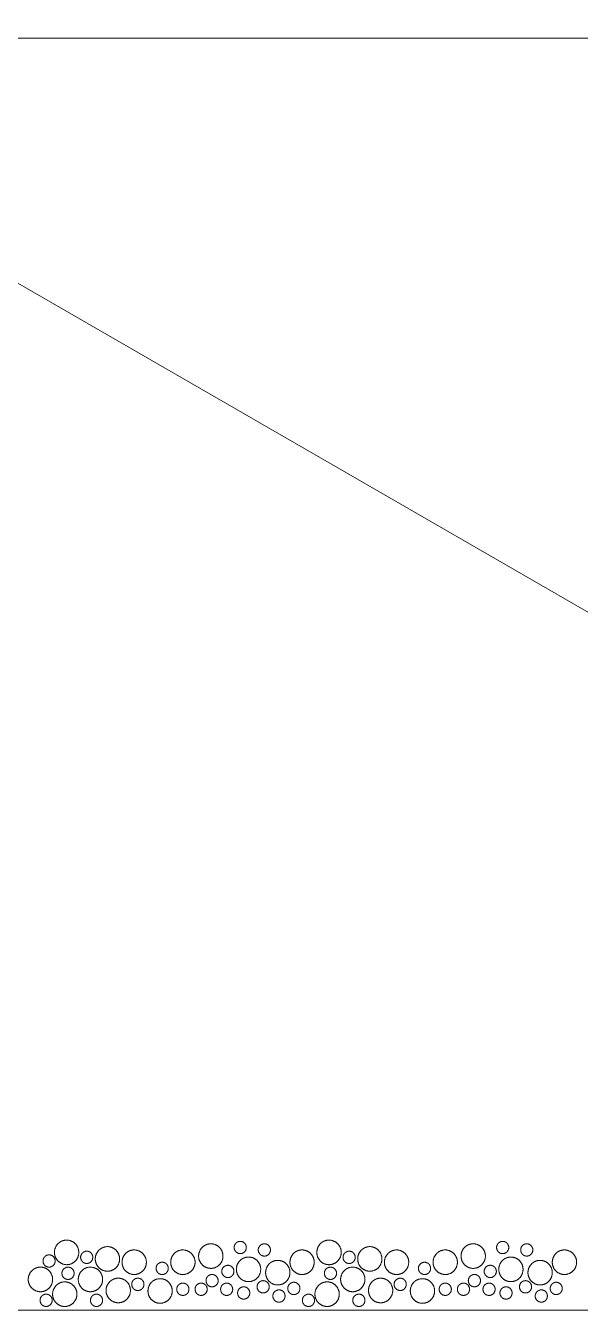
# Model space of a CAD drawing. Header units: centimetres. Extents: x -6341 to 23117, y -10090 to 8065.
# Drawn here: x -617.7 to -572.6, y 229.4 to 334.4 of the extents above; entities that cross this region are included whole.
import ezdxf

# ---------------------------------------------------------------- set-up
doc = ezdxf.new("R2010")
doc.units = ezdxf.units.CM
doc.header["$LTSCALE"] = 12.7
doc.layers.get('0').update_dxf_attribs({"lineweight": 5})
doc.layers.add('B Général', color=7, linetype='Continuous', lineweight=5)
doc.layers.add('C ANNOTATIONS-cotation', color=7, linetype='Continuous', lineweight=5)

# ---------------------------------------------------------------- blocks, each defined once
blk = doc.blocks.new('Groupe-35-1')
at = {"layer": 'B Général', "color": 7, "linetype": 'Continuous', "lineweight": 5}
for points in [[(-2048.84, 4033.51), (-2048.97, 4033.74), (-2048.97, 4034.27), (-2048.7, 4034.73), (-2048.24, 4035), (-2047.7, 4035), (-2047.24, 4034.73), (-2046.97, 4034.27), (-2046.97, 4033.74), (-2047.24, 4033.28), (-2047.7, 4033.02), (-2048.24, 4033.02), (-2048.7, 4033.28), (-2048.84, 4033.51)], [(-2046.27, 4033.09), (-2046.34, 4033.21), (-2046.34, 4033.47), (-2046.2, 4033.7), (-2045.97, 4033.83), (-2045.7, 4033.83), (-2045.47, 4033.7), (-2045.34, 4033.47), (-2045.34, 4033.21), (-2045.47, 4032.98), (-2045.7, 4032.85), (-2045.97, 4032.85), (-2046.2, 4032.98), (-2046.27, 4033.09)], [(-2047.99, 4031.53), (-2048.12, 4031.76), (-2048.12, 4032.29), (-2047.86, 4032.75), (-2047.39, 4033.02), (-2046.86, 4033.02), (-2046.39, 4032.75), (-2046.12, 4032.29), (-2046.12, 4031.76), (-2046.39, 4031.31), (-2046.86, 4031.04), (-2047.39, 4031.04), (-2047.86, 4031.31), (-2047.99, 4031.53)], [(-2045.65, 4031.88), (-2045.72, 4032), (-2045.72, 4032.26), (-2045.59, 4032.49), (-2045.35, 4032.62), (-2045.09, 4032.62), (-2044.85, 4032.49), (-2044.72, 4032.26), (-2044.72, 4032), (-2044.85, 4031.77), (-2045.09, 4031.63), (-2045.35, 4031.63), (-2045.59, 4031.77), (-2045.65, 4031.88)], [(-2049.4, 4030.69), (-2049.47, 4030.81), (-2049.47, 4031.07), (-2049.34, 4031.3), (-2049.1, 4031.44), (-2048.84, 4031.44), (-2048.6, 4031.3), (-2048.47, 4031.07), (-2048.47, 4030.81), (-2048.6, 4030.58), (-2048.84, 4030.45), (-2049.1, 4030.45), (-2049.34, 4030.58), (-2049.4, 4030.69)], [(-2046.4, 4030.59), (-2046.47, 4030.71), (-2046.47, 4030.97), (-2046.34, 4031.2), (-2046.1, 4031.34), (-2045.84, 4031.34), (-2045.6, 4031.2), (-2045.47, 4030.97), (-2045.47, 4030.71), (-2045.6, 4030.48), (-2045.84, 4030.35), (-2046.1, 4030.35), (-2046.34, 4030.48), (-2046.4, 4030.59)], [(-2048.26, 4029.16), (-2048.39, 4029.39), (-2048.39, 4029.92), (-2048.13, 4030.38), (-2047.66, 4030.64), (-2047.13, 4030.64), (-2046.66, 4030.38), (-2046.39, 4029.92), (-2046.39, 4029.39), (-2046.66, 4028.93), (-2047.13, 4028.67), (-2047.66, 4028.67), (-2048.13, 4028.93), (-2048.26, 4029.16)], [(-2049.6, 4028.74), (-2049.67, 4028.85), (-2049.67, 4029.12), (-2049.54, 4029.35), (-2049.3, 4029.48), (-2049.04, 4029.48), (-2048.8, 4029.35), (-2048.67, 4029.12), (-2048.67, 4028.85), (-2048.8, 4028.62), (-2049.04, 4028.49), (-2049.3, 4028.49), (-2049.54, 4028.62), (-2049.6, 4028.74)], [(-2045.9, 4029.01), (-2045.97, 4029.13), (-2045.97, 4029.39), (-2045.84, 4029.62), (-2045.6, 4029.75), (-2045.34, 4029.75), (-2045.1, 4029.62), (-2044.97, 4029.39), (-2044.97, 4029.13), (-2045.1, 4028.9), (-2045.34, 4028.76), (-2045.6, 4028.76), (-2045.84, 4028.9), (-2045.9, 4029.01)], [(-2047.65, 4027.72), (-2047.72, 4027.84), (-2047.72, 4028.1), (-2047.59, 4028.33), (-2047.36, 4028.47), (-2047.09, 4028.47), (-2046.86, 4028.33), (-2046.72, 4028.1), (-2046.72, 4027.84), (-2046.86, 4027.61), (-2047.09, 4027.48), (-2047.36, 4027.48), (-2047.59, 4027.61), (-2047.65, 4027.72)], [(-2046.2, 4027.63), (-2046.27, 4027.74), (-2046.27, 4028.01), (-2046.14, 4028.24), (-2045.9, 4028.37), (-2045.64, 4028.37), (-2045.4, 4028.24), (-2045.27, 4028.01), (-2045.27, 4027.74), (-2045.4, 4027.51), (-2045.64, 4027.38), (-2045.9, 4027.38), (-2046.14, 4027.51), (-2046.2, 4027.63)], [(-2049.34, 4026.09), (-2049.47, 4026.32), (-2049.47, 4026.85), (-2049.2, 4027.31), (-2048.74, 4027.58), (-2048.2, 4027.58), (-2047.74, 4027.31), (-2047.47, 4026.85), (-2047.47, 4026.32), (-2047.74, 4025.86), (-2048.2, 4025.6), (-2048.74, 4025.6), (-2049.2, 4025.86), (-2049.34, 4026.09)], [(-2046.9, 4026.44), (-2046.97, 4026.55), (-2046.97, 4026.82), (-2046.84, 4027.05), (-2046.6, 4027.18), (-2046.34, 4027.18), (-2046.1, 4027.05), (-2045.97, 4026.82), (-2045.97, 4026.55), (-2046.1, 4026.32), (-2046.34, 4026.19), (-2046.6, 4026.19), (-2046.84, 4026.32), (-2046.9, 4026.44)], [(-2046.2, 4025.55), (-2046.27, 4025.66), (-2046.27, 4025.93), (-2046.14, 4026.16), (-2045.9, 4026.29), (-2045.64, 4026.29), (-2045.4, 4026.16), (-2045.27, 4025.93), (-2045.27, 4025.66), (-2045.4, 4025.43), (-2045.64, 4025.3), (-2045.9, 4025.3), (-2046.14, 4025.43), (-2046.2, 4025.55)], [(-2048.84, 4023.82), (-2048.97, 4024.05), (-2048.97, 4024.58), (-2048.7, 4025.04), (-2048.24, 4025.3), (-2047.7, 4025.3), (-2047.24, 4025.04), (-2046.97, 4024.58), (-2046.97, 4024.05), (-2047.24, 4023.59), (-2047.7, 4023.32), (-2048.24, 4023.32), (-2048.7, 4023.59), (-2048.84, 4023.82)], [(-2046.2, 4024.06), (-2046.27, 4024.18), (-2046.27, 4024.44), (-2046.14, 4024.67), (-2045.9, 4024.81), (-2045.64, 4024.81), (-2045.4, 4024.67), (-2045.27, 4024.44), (-2045.27, 4024.18), (-2045.4, 4023.95), (-2045.64, 4023.82), (-2045.9, 4023.82), (-2046.14, 4023.95), (-2046.2, 4024.06)], [(-2047.9, 4022.38), (-2047.97, 4022.5), (-2047.97, 4022.76), (-2047.84, 4022.99), (-2047.6, 4023.12), (-2047.34, 4023.12), (-2047.1, 4022.99), (-2046.97, 4022.76), (-2046.97, 4022.5), (-2047.1, 4022.27), (-2047.34, 4022.13), (-2047.6, 4022.13), (-2047.84, 4022.27), (-2047.9, 4022.38)], [(-2046.5, 4021.96), (-2046.63, 4022.19), (-2046.63, 4022.72), (-2046.36, 4023.18), (-2045.9, 4023.45), (-2045.36, 4023.45), (-2044.9, 4023.18), (-2044.63, 4022.72), (-2044.63, 4022.19), (-2044.9, 4021.73), (-2045.36, 4021.47), (-2045.9, 4021.47), (-2046.36, 4021.73), (-2046.5, 4021.96)], [(-2048.84, 4019.86), (-2048.97, 4020.09), (-2048.97, 4020.62), (-2048.7, 4021.08), (-2048.24, 4021.34), (-2047.7, 4021.34), (-2047.24, 4021.08), (-2046.97, 4020.62), (-2046.97, 4020.09), (-2047.24, 4019.63), (-2047.7, 4019.36), (-2048.24, 4019.36), (-2048.7, 4019.63), (-2048.84, 4019.86)], [(-2046.6, 4020.4), (-2046.67, 4020.52), (-2046.67, 4020.78), (-2046.54, 4021.01), (-2046.3, 4021.14), (-2046.04, 4021.14), (-2045.8, 4021.01), (-2045.67, 4020.78), (-2045.67, 4020.52), (-2045.8, 4020.29), (-2046.04, 4020.15), (-2046.3, 4020.15), (-2046.54, 4020.29), (-2046.6, 4020.4)], [(-2046.54, 4018.56), (-2046.67, 4018.79), (-2046.67, 4019.32), (-2046.4, 4019.78), (-2045.94, 4020.04), (-2045.4, 4020.04), (-2044.94, 4019.78), (-2044.67, 4019.32), (-2044.67, 4018.79), (-2044.94, 4018.33), (-2045.4, 4018.07), (-2045.94, 4018.07), (-2046.4, 4018.33), (-2046.54, 4018.56)], [(-2049.1, 4017.68), (-2049.24, 4017.91), (-2049.24, 4018.44), (-2048.97, 4018.9), (-2048.5, 4019.16), (-2047.97, 4019.16), (-2047.5, 4018.9), (-2047.24, 4018.44), (-2047.24, 4017.91), (-2047.5, 4017.45), (-2047.97, 4017.19), (-2048.5, 4017.19), (-2048.97, 4017.45), (-2049.1, 4017.68)], [(-2047.44, 4016.29), (-2047.57, 4016.52), (-2047.57, 4017.05), (-2047.3, 4017.51), (-2046.84, 4017.78), (-2046.3, 4017.78), (-2045.84, 4017.51), (-2045.57, 4017.05), (-2045.57, 4016.52), (-2045.84, 4016.07), (-2046.3, 4015.8), (-2046.84, 4015.8), (-2047.3, 4016.07), (-2047.44, 4016.29)], [(-2045.3, 4017.04), (-2045.37, 4017.15), (-2045.37, 4017.42), (-2045.24, 4017.65), (-2045, 4017.78), (-2044.74, 4017.78), (-2044.5, 4017.65), (-2044.37, 4017.42), (-2044.37, 4017.15), (-2044.5, 4016.92), (-2044.74, 4016.79), (-2045, 4016.79), (-2045.24, 4016.92), (-2045.3, 4017.04)], [(-2048.8, 4016.25), (-2048.87, 4016.36), (-2048.87, 4016.63), (-2048.74, 4016.86), (-2048.5, 4016.99), (-2048.24, 4016.99), (-2048, 4016.86), (-2047.87, 4016.63), (-2047.87, 4016.36), (-2048, 4016.13), (-2048.24, 4016), (-2048.5, 4016), (-2048.74, 4016.13), (-2048.8, 4016.25)], [(-2049.64, 4014.36), (-2049.77, 4014.59), (-2049.77, 4015.12), (-2049.5, 4015.58), (-2049.04, 4015.85), (-2048.5, 4015.85), (-2048.04, 4015.58), (-2047.77, 4015.12), (-2047.77, 4014.59), (-2048.04, 4014.13), (-2048.5, 4013.87), (-2049.04, 4013.87), (-2049.5, 4014.13), (-2049.64, 4014.36)], [(-2047.5, 4014.72), (-2047.57, 4014.84), (-2047.57, 4015.1), (-2047.44, 4015.33), (-2047.2, 4015.47), (-2046.94, 4015.47), (-2046.7, 4015.33), (-2046.57, 4015.1), (-2046.57, 4014.84), (-2046.7, 4014.61), (-2046.94, 4014.48), (-2047.2, 4014.48), (-2047.44, 4014.61), (-2047.5, 4014.72)], [(-2046.24, 4014.21), (-2046.37, 4014.44), (-2046.37, 4014.97), (-2046.1, 4015.43), (-2045.64, 4015.69), (-2045.1, 4015.69), (-2044.64, 4015.43), (-2044.37, 4014.97), (-2044.37, 4014.44), (-2044.64, 4013.98), (-2045.1, 4013.71), (-2045.64, 4013.71), (-2046.1, 4013.98), (-2046.24, 4014.21)], [(-2048.84, 4012.17), (-2048.97, 4012.4), (-2048.97, 4012.93), (-2048.7, 4013.39), (-2048.24, 4013.65), (-2047.7, 4013.65), (-2047.24, 4013.39), (-2046.97, 4012.93), (-2046.97, 4012.4), (-2047.24, 4011.94), (-2047.7, 4011.68), (-2048.24, 4011.68), (-2048.7, 4011.94), (-2048.84, 4012.17)], [(-2045.3, 4012.94), (-2045.37, 4013.05), (-2045.37, 4013.32), (-2045.24, 4013.55), (-2045, 4013.68), (-2044.74, 4013.68), (-2044.5, 4013.55), (-2044.37, 4013.32), (-2044.37, 4013.05), (-2044.5, 4012.82), (-2044.74, 4012.69), (-2045, 4012.69), (-2045.24, 4012.82), (-2045.3, 4012.94)], [(-2046.27, 4011.75), (-2046.34, 4011.86), (-2046.34, 4012.13), (-2046.2, 4012.36), (-2045.97, 4012.49), (-2045.7, 4012.49), (-2045.47, 4012.36), (-2045.34, 4012.13), (-2045.34, 4011.86), (-2045.47, 4011.63), (-2045.7, 4011.5), (-2045.97, 4011.5), (-2046.2, 4011.63), (-2046.27, 4011.75)], [(-2047.99, 4010.19), (-2048.12, 4010.42), (-2048.12, 4010.95), (-2047.86, 4011.41), (-2047.39, 4011.68), (-2046.86, 4011.68), (-2046.39, 4011.41), (-2046.12, 4010.95), (-2046.12, 4010.42), (-2046.39, 4009.96), (-2046.86, 4009.7), (-2047.39, 4009.7), (-2047.86, 4009.96), (-2047.99, 4010.19)], [(-2045.65, 4010.54), (-2045.72, 4010.65), (-2045.72, 4010.92), (-2045.59, 4011.15), (-2045.35, 4011.28), (-2045.09, 4011.28), (-2044.85, 4011.15), (-2044.72, 4010.92), (-2044.72, 4010.65), (-2044.85, 4010.42), (-2045.09, 4010.29), (-2045.35, 4010.29), (-2045.59, 4010.42), (-2045.65, 4010.54)], [(-2049.4, 4009.35), (-2049.47, 4009.47), (-2049.47, 4009.73), (-2049.34, 4009.96), (-2049.1, 4010.09), (-2048.84, 4010.09), (-2048.6, 4009.96), (-2048.47, 4009.73), (-2048.47, 4009.47), (-2048.6, 4009.24), (-2048.84, 4009.1), (-2049.1, 4009.1), (-2049.34, 4009.24), (-2049.4, 4009.35)], [(-2046.4, 4009.25), (-2046.47, 4009.37), (-2046.47, 4009.63), (-2046.34, 4009.86), (-2046.1, 4009.99), (-2045.84, 4009.99), (-2045.6, 4009.86), (-2045.47, 4009.63), (-2045.47, 4009.37), (-2045.6, 4009.14), (-2045.84, 4009), (-2046.1, 4009), (-2046.34, 4009.14), (-2046.4, 4009.25)], [(-2048.26, 4007.82), (-2048.39, 4008.05), (-2048.39, 4008.58), (-2048.13, 4009.04), (-2047.66, 4009.3), (-2047.13, 4009.3), (-2046.66, 4009.04), (-2046.39, 4008.58), (-2046.39, 4008.05), (-2046.66, 4007.59), (-2047.13, 4007.32), (-2047.66, 4007.32), (-2048.13, 4007.59), (-2048.26, 4007.82)], [(-2049.6, 4007.39), (-2049.67, 4007.51), (-2049.67, 4007.77), (-2049.54, 4008), (-2049.3, 4008.13), (-2049.04, 4008.13), (-2048.8, 4008), (-2048.67, 4007.77), (-2048.67, 4007.51), (-2048.8, 4007.28), (-2049.04, 4007.14), (-2049.3, 4007.14), (-2049.54, 4007.28), (-2049.6, 4007.39)], [(-2045.9, 4007.67), (-2045.97, 4007.78), (-2045.97, 4008.05), (-2045.84, 4008.28), (-2045.6, 4008.41), (-2045.34, 4008.41), (-2045.1, 4008.28), (-2044.97, 4008.05), (-2044.97, 4007.78), (-2045.1, 4007.55), (-2045.34, 4007.42), (-2045.6, 4007.42), (-2045.84, 4007.55), (-2045.9, 4007.67)], [(-2047.65, 4006.38), (-2047.72, 4006.5), (-2047.72, 4006.76), (-2047.59, 4006.99), (-2047.36, 4007.12), (-2047.09, 4007.12), (-2046.86, 4006.99), (-2046.72, 4006.76), (-2046.72, 4006.5), (-2046.86, 4006.27), (-2047.09, 4006.13), (-2047.36, 4006.13), (-2047.59, 4006.27), (-2047.65, 4006.38)], [(-2046.2, 4006.28), (-2046.27, 4006.4), (-2046.27, 4006.66), (-2046.14, 4006.89), (-2045.9, 4007.02), (-2045.64, 4007.02), (-2045.4, 4006.89), (-2045.27, 4006.66), (-2045.27, 4006.4), (-2045.4, 4006.17), (-2045.64, 4006.04), (-2045.9, 4006.04), (-2046.14, 4006.17), (-2046.2, 4006.28)], [(-2049.34, 4004.75), (-2049.47, 4004.98), (-2049.47, 4005.51), (-2049.2, 4005.97), (-2048.74, 4006.23), (-2048.2, 4006.23), (-2047.74, 4005.97), (-2047.47, 4005.51), (-2047.47, 4004.98), (-2047.74, 4004.52), (-2048.2, 4004.25), (-2048.74, 4004.25), (-2049.2, 4004.52), (-2049.34, 4004.75)], [(-2046.9, 4005.09), (-2046.97, 4005.21), (-2046.97, 4005.47), (-2046.84, 4005.7), (-2046.6, 4005.84), (-2046.34, 4005.84), (-2046.1, 4005.7), (-2045.97, 4005.47), (-2045.97, 4005.21), (-2046.1, 4004.98), (-2046.34, 4004.85), (-2046.6, 4004.85), (-2046.84, 4004.98), (-2046.9, 4005.09)], [(-2046.2, 4004.2), (-2046.27, 4004.32), (-2046.27, 4004.58), (-2046.14, 4004.81), (-2045.9, 4004.95), (-2045.64, 4004.95), (-2045.4, 4004.81), (-2045.27, 4004.58), (-2045.27, 4004.32), (-2045.4, 4004.09), (-2045.64, 4003.96), (-2045.9, 4003.96), (-2046.14, 4004.09), (-2046.2, 4004.2)], [(-2048.84, 4002.47), (-2048.97, 4002.7), (-2048.97, 4003.23), (-2048.7, 4003.69), (-2048.24, 4003.96), (-2047.7, 4003.96), (-2047.24, 4003.69), (-2046.97, 4003.23), (-2046.97, 4002.7), (-2047.24, 4002.24), (-2047.7, 4001.98), (-2048.24, 4001.98), (-2048.7, 4002.24), (-2048.84, 4002.47)], [(-2046.2, 4002.72), (-2046.27, 4002.83), (-2046.27, 4003.1), (-2046.14, 4003.33), (-2045.9, 4003.46), (-2045.64, 4003.46), (-2045.4, 4003.33), (-2045.27, 4003.1), (-2045.27, 4002.83), (-2045.4, 4002.6), (-2045.64, 4002.47), (-2045.9, 4002.47), (-2046.14, 4002.6), (-2046.2, 4002.72)], [(-2047.9, 4001.04), (-2047.97, 4001.15), (-2047.97, 4001.42), (-2047.84, 4001.65), (-2047.6, 4001.78), (-2047.34, 4001.78), (-2047.1, 4001.65), (-2046.97, 4001.42), (-2046.97, 4001.15), (-2047.1, 4000.92), (-2047.34, 4000.79), (-2047.6, 4000.79), (-2047.84, 4000.92), (-2047.9, 4001.04)], [(-2046.5, 4000.62), (-2046.63, 4000.85), (-2046.63, 4001.38), (-2046.36, 4001.84), (-2045.9, 4002.1), (-2045.36, 4002.1), (-2044.9, 4001.84), (-2044.63, 4001.38), (-2044.63, 4000.85), (-2044.9, 4000.39), (-2045.36, 4000.13), (-2045.9, 4000.13), (-2046.36, 4000.39), (-2046.5, 4000.62)], [(-2048.84, 3998.51), (-2048.97, 3998.74), (-2048.97, 3999.27), (-2048.7, 3999.73), (-2048.24, 4000), (-2047.7, 4000), (-2047.24, 3999.73), (-2046.97, 3999.27), (-2046.97, 3998.74), (-2047.24, 3998.28), (-2047.7, 3998.02), (-2048.24, 3998.02), (-2048.7, 3998.28), (-2048.84, 3998.51)], [(-2046.6, 3999.06), (-2046.67, 3999.17), (-2046.67, 3999.44), (-2046.54, 3999.67), (-2046.3, 3999.8), (-2046.04, 3999.8), (-2045.8, 3999.67), (-2045.67, 3999.44), (-2045.67, 3999.17), (-2045.8, 3998.94), (-2046.04, 3998.81), (-2046.3, 3998.81), (-2046.54, 3998.94), (-2046.6, 3999.06)], [(-2046.54, 3997.22), (-2046.67, 3997.45), (-2046.67, 3997.98), (-2046.4, 3998.44), (-2045.94, 3998.7), (-2045.4, 3998.7), (-2044.94, 3998.44), (-2044.67, 3997.98), (-2044.67, 3997.45), (-2044.94, 3996.99), (-2045.4, 3996.72), (-2045.94, 3996.72), (-2046.4, 3996.99), (-2046.54, 3997.22)], [(-2049.1, 3996.34), (-2049.24, 3996.57), (-2049.24, 3997.1), (-2048.97, 3997.56), (-2048.5, 3997.82), (-2047.97, 3997.82), (-2047.5, 3997.56), (-2047.24, 3997.1), (-2047.24, 3996.57), (-2047.5, 3996.11), (-2047.97, 3995.84), (-2048.5, 3995.84), (-2048.97, 3996.11), (-2049.1, 3996.34)], [(-2047.44, 3994.95), (-2047.57, 3995.18), (-2047.57, 3995.71), (-2047.3, 3996.17), (-2046.84, 3996.44), (-2046.3, 3996.44), (-2045.84, 3996.17), (-2045.57, 3995.71), (-2045.57, 3995.18), (-2045.84, 3994.72), (-2046.3, 3994.46), (-2046.84, 3994.46), (-2047.3, 3994.72), (-2047.44, 3994.95)], [(-2045.3, 3995.69), (-2045.37, 3995.81), (-2045.37, 3996.07), (-2045.24, 3996.3), (-2045, 3996.44), (-2044.74, 3996.44), (-2044.5, 3996.3), (-2044.37, 3996.07), (-2044.37, 3995.81), (-2044.5, 3995.58), (-2044.74, 3995.45), (-2045, 3995.45), (-2045.24, 3995.58), (-2045.3, 3995.69)], [(-2048.8, 3994.9), (-2048.87, 3995.02), (-2048.87, 3995.28), (-2048.74, 3995.51), (-2048.5, 3995.64), (-2048.24, 3995.64), (-2048, 3995.51), (-2047.87, 3995.28), (-2047.87, 3995.02), (-2048, 3994.79), (-2048.24, 3994.65), (-2048.5, 3994.65), (-2048.74, 3994.79), (-2048.8, 3994.9)], [(-2049.64, 3993.02), (-2049.77, 3993.25), (-2049.77, 3993.78), (-2049.5, 3994.24), (-2049.04, 3994.5), (-2048.5, 3994.5), (-2048.04, 3994.24), (-2047.77, 3993.78), (-2047.77, 3993.25), (-2048.04, 3992.79), (-2048.5, 3992.52), (-2049.04, 3992.52), (-2049.5, 3992.79), (-2049.64, 3993.02)], [(-2046.24, 3992.87), (-2046.37, 3993.09), (-2046.37, 3993.62), (-2046.1, 3994.08), (-2045.64, 3994.35), (-2045.1, 3994.35), (-2044.64, 3994.08), (-2044.37, 3993.62), (-2044.37, 3993.09), (-2044.64, 3992.64), (-2045.1, 3992.37), (-2045.64, 3992.37), (-2046.1, 3992.64), (-2046.24, 3992.87)], [(-2047.5, 3993.38), (-2047.57, 3993.49), (-2047.57, 3993.76), (-2047.44, 3993.99), (-2047.2, 3994.12), (-2046.94, 3994.12), (-2046.7, 3993.99), (-2046.57, 3993.76), (-2046.57, 3993.49), (-2046.7, 3993.26), (-2046.94, 3993.13), (-2047.2, 3993.13), (-2047.44, 3993.26), (-2047.5, 3993.38)], [(-2048.5, 3991.83), (-2048.57, 3991.95), (-2048.57, 3992.21), (-2048.44, 3992.44), (-2048.2, 3992.58), (-2047.94, 3992.58), (-2047.7, 3992.44), (-2047.57, 3992.21), (-2047.57, 3991.95), (-2047.7, 3991.72), (-2047.94, 3991.59), (-2048.2, 3991.59), (-2048.44, 3991.72), (-2048.5, 3991.83)], [(-2047.44, 3990.89), (-2047.57, 3991.12), (-2047.57, 3991.65), (-2047.3, 3992.11), (-2046.84, 3992.37), (-2046.3, 3992.37), (-2045.84, 3992.11), (-2045.57, 3991.65), (-2045.57, 3991.12), (-2045.84, 3990.66), (-2046.3, 3990.39), (-2046.84, 3990.39), (-2047.3, 3990.66), (-2047.44, 3990.89)], [(-2045.3, 3991.59), (-2045.37, 3991.71), (-2045.37, 3991.97), (-2045.24, 3992.2), (-2045, 3992.34), (-2044.74, 3992.34), (-2044.5, 3992.2), (-2044.37, 3991.97), (-2044.37, 3991.71), (-2044.5, 3991.48), (-2044.74, 3991.35), (-2045, 3991.35), (-2045.24, 3991.48), (-2045.3, 3991.59)]]:
    blk.add_open_spline(points, degree=2, dxfattribs=at)
blk = doc.blocks.new('Groupe-132-1')
at = {"color": 7, "linetype": 'Continuous', "lineweight": 18}
blk.add_open_spline([(-2023.07, 4689.12), (-2023.08, 4689.12), (-2023.08, 4689.12), (-2023.08, 4791.25), (-2023.08, 4893.39), (-2085.44, 4893.39), (-2147.8, 4893.39), (-2147.8, 4893.39), (-2147.8, 4893.4), (-2148.43, 4893.4), (-2149.07, 4893.4), (-2149.07, 4901.4), (-2149.07, 4909.4), (-2069.72, 4909.4), (-1990.38, 4909.4), (-1990.38, 4901.4), (-1990.38, 4893.4), (-1991.68, 4893.4), (-1992.97, 4893.4), (-1992.97, 4893.39), (-1992.97, 4893.39), (-1998.02, 4893.39), (-2003.07, 4893.39), (-2003.07, 4596.99), (-2003.07, 4300.6), (-1874.52, 4300.6), (-1745.96, 4300.6), (-1746, 4494.86), (-1746.03, 4689.12), (-1746.04, 4689.12), (-1746.04, 4689.12), (-1746.05, 4763.34), (-1746.07, 4837.56), (-1746.07, 4837.56), (-1746.08, 4837.56), (-1746.08, 4865.47), (-1746.08, 4893.39), (-1771.25, 4893.39), (-1796.43, 4893.39), (-1796.43, 4893.39), (-1796.43, 4893.4), (-1796.43, 4893.4), (-1796.43, 4893.4), (-1796.43, 4893.4), (-1796.43, 4893.4), (-1801.6, 4893.4), (-1806.78, 4893.4), (-1806.78, 4899.24), (-1806.78, 4905.08), (-1805.8, 4905.08), (-1804.82, 4905.08), (-1804.73, 4907.24), (-1804.64, 4909.4), (-1800.53, 4909.4), (-1796.43, 4909.4), (-1796.43, 4909.4), (-1796.43, 4909.4), (-1792.94, 4909.4), (-1789.46, 4909.4), (-1767.77, 4909.4), (-1746.08, 4909.4), (-1746.08, 5001.4), (-1746.08, 5093.41), (-1773.58, 5093.41), (-1801.07, 5093.41), (-1801.07, 5093.41), (-1801.07, 5093.42), (-1801.08, 5093.42), (-1801.08, 5093.42), (-1801.08, 5101.41), (-1801.08, 5109.4), (-1476.58, 5109.41), (-1152.08, 5109.42), (-1152.08, 5109.41), (-1152.08, 5109.41), (-1152.08, 5109.41), (-1152.07, 5109.41), (-1152.07, 5009.45), (-1152.07, 4909.49), (-1124.49, 4909.49), (-1096.9, 4909.49), (-1096.9, 4901.44), (-1096.9, 4893.4), (-1103.22, 4893.4), (-1109.54, 4893.4), (-1109.54, 4893.39), (-1109.54, 4893.39), (-1130.81, 4893.39), (-1152.07, 4893.39), (-1152.07, 4596.89), (-1152.07, 4300.39), (-1002.29, 4300.39), (-852.51, 4300.39), (-852.51, 4494.75), (-852.51, 4689.11), (-852.52, 4689.11), (-852.53, 4689.11), (-852.53, 4799.25), (-852.52, 4909.39), (-852.52, 4909.39), (-852.52, 4909.4), (-850.96, 5013.62), (-849.4, 5117.85), (-840.96, 5117.85), (-832.53, 5117.85), (-832.52, 5115.12), (-832.51, 5112.39), (-834.16, 5112.04), (-834.51, 5110.39), (-833.51, 5110.39), (-832.51, 5110.39), (-832.52, 5009.9), (-832.53, 4909.4), (-832.53, 4909.39), (-832.53, 4909.39), (-804.51, 4909.39), (-776.5, 4909.39), (-776.5, 4901.39), (-776.5, 4893.39), (-804.51, 4893.39), (-832.52, 4893.39), (-832.52, 4596.89), (-832.52, 4300.39), (-679.8, 4300.39), (-527.07, 4300.39), (-527.07, 4494.75), (-527.07, 4689.12), (-527.08, 4689.12), (-527.08, 4689.12), (-527.08, 4786.58), (-527.08, 4884.05), (-527.08, 4888.72), (-527.08, 4893.39), (-527.08, 4893.39), (-527.09, 4893.39), (-527.09, 4893.39), (-527.09, 4893.4), (-534.58, 4893.39), (-542.07, 4893.39), (-542.09, 4899.23), (-542.1, 4905.07), (-541.61, 4905.08), (-541.12, 4905.08), (-541.03, 4907.24), (-540.94, 4909.39), (-534.01, 4909.39), (-527.08, 4909.39), (-527.08, 4909.39), (-527.08, 4909.4), (-475.54, 4909.4), (-424, 4909.4), (-424, 5179.9), (-424, 5450.4), (-229, 5450.4), (-34, 5450.4), (-34, 5450.39), (-34, 5450.39), (-34, 5450.39), (-34, 5450.39), (-34, 5437.89), (-34, 5425.39), (-69, 5425.38), (-104.01, 5425.37), (-104.01, 5167.38), (-104.01, 4909.4), (92.49, 4909.4), (288.98, 4909.4), (288.98, 4909.39), (288.98, 4909.39), (288.98, 4909.39), (288.99, 4909.39), (288.99, 4896.89), (288.99, 4884.39), (184.96, 4884.39), (80.93, 4884.39), (80.93, 4080.39), (80.93, 3276.39), (184.96, 3276.39), (288.99, 3276.39), (288.99, 3263.89), (288.99, 3251.39), (-129.22, 3251.38), (-547.43, 3251.38), (-547, 3261.38), (-546.58, 3271.38), (-536.83, 3271.38), (-527.07, 3271.38), (-527.07, 3776.88), (-527.07, 4282.39), (-679.8, 4282.39), (-832.52, 4282.39), (-832.52, 4217.89), (-832.52, 4153.39), (-812.52, 4153.39), (-792.52, 4153.39), (-792.52, 4143.89), (-792.52, 4134.39), (-812.52, 4134.39), (-832.52, 4134.39), (-832.52, 3837.89), (-832.52, 3541.39), (-804.08, 3541.39), (-775.64, 3541.39), (-775.64, 3533.39), (-775.64, 3525.39), (-787.23, 3525.39), (-798.83, 3525.39), (-815.68, 3525.39), (-832.54, 3525.39), (-832.53, 3424.89), (-832.53, 3324.39), (-833.53, 3324.39), (-834.53, 3324.39), (-834.17, 3322.75), (-832.53, 3322.39), (-832.53, 3319.66), (-832.54, 3316.94), (-840.98, 3316.94), (-849.41, 3316.94), (-850.98, 3421.16), (-852.54, 3525.39), (-852.54, 3525.39), (-852.54, 3525.39), (-852.54, 3635.53), (-852.54, 3745.67), (-852.52, 3745.67), (-852.51, 3745.67), (-852.51, 3940.03), (-852.51, 4134.39), (-1002.29, 4134.39), (-1152.07, 4134.39), (-1152.07, 3940.03), (-1152.07, 3745.67), (-1152.07, 3745.67), (-1152.07, 3745.67), (-1152.07, 3643.53), (-1152.07, 3541.39), (-1125.67, 3541.39), (-1099.26, 3541.39), (-1099.26, 3541.39), (-1099.26, 3541.39), (-1098.09, 3541.39), (-1096.91, 3541.39), (-1096.91, 3533.39), (-1096.91, 3525.39), (-1098.09, 3525.39), (-1099.26, 3525.39), (-1099.26, 3525.39), (-1099.26, 3525.39), (-1125.67, 3525.39), (-1152.07, 3525.39), (-1152.07, 3422.91), (-1152.07, 3320.44), (-1153.07, 3320.44), (-1154.07, 3320.44), (-1153.72, 3318.79), (-1152.07, 3318.44), (-1152.07, 3317.69), (-1152.07, 3316.94), (-1161.02, 3316.94), (-1169.97, 3316.94), (-1171.02, 3421.16), (-1172.07, 3525.39), (-1172.07, 3525.39), (-1172.07, 3525.39), (-1172.07, 3635.53), (-1172.07, 3745.67), (-1172.06, 3745.67), (-1172.06, 3745.67), (-1172.06, 3940.03), (-1172.06, 4134.39), (-1310.57, 4134.39), (-1449.07, 4134.39), (-1449.07, 3940.03), (-1449.07, 3745.67), (-1449.07, 3745.67), (-1449.07, 3745.67), (-1449.07, 3643.53), (-1449.07, 3541.39), (-1434.07, 3541.39), (-1419.07, 3541.39), (-1419.07, 3541.39), (-1419.07, 3541.38), (-1417.34, 3541.38), (-1415.61, 3541.38), (-1415.61, 3533.38), (-1415.61, 3525.38), (-1428.06, 3525.38), (-1440.52, 3525.39), (-1444.8, 3525.39), (-1449.07, 3525.39), (-1449.07, 3422.91), (-1449.07, 3320.44), (-1450.07, 3320.44), (-1451.07, 3320.44), (-1450.72, 3318.79), (-1449.07, 3318.44), (-1449.07, 3317.69), (-1449.07, 3316.94), (-1458.02, 3316.94), (-1466.97, 3316.94), (-1468.02, 3421.16), (-1469.07, 3525.39), (-1469.07, 3525.39), (-1469.07, 3525.39), (-1469.07, 3635.53), (-1469.07, 3745.67), (-1469.07, 3745.67), (-1469.06, 3745.67), (-1469.06, 3940.03), (-1469.06, 4134.39), (-1597.57, 4134.39), (-1726.07, 4134.39), (-1726.08, 3940.03), (-1726.08, 3745.67), (-1726.08, 3745.67), (-1726.07, 3745.67), (-1726.07, 3643.53), (-1726.07, 3541.39), (-1721.07, 3541.39), (-1716.07, 3541.39), (-1716.07, 3541.39), (-1716.07, 3541.38), (-1714.58, 3541.38), (-1713.08, 3541.38), (-1713.08, 3533.38), (-1713.08, 3525.38), (-1717.92, 3525.38), (-1722.75, 3525.39), (-1724.41, 3525.39), (-1726.07, 3525.39), (-1726.07, 3419.91), (-1726.07, 3314.44), (-1727.07, 3314.44), (-1728.07, 3314.44), (-1727.72, 3312.79), (-1726.07, 3312.44), (-1726.07, 3311.69), (-1726.07, 3310.94), (-1735.09, 3310.94), (-1744.1, 3310.94), (-1745.09, 3418.16), (-1746.07, 3525.39), (-1746.09, 3525.39), (-1746.11, 3525.39), (-1746.11, 3525.39), (-1746.11, 3525.39), (-1750.04, 3525.39), (-1753.98, 3525.39), (-1754.07, 3527.58), (-1754.16, 3529.76), (-1755.14, 3529.76), (-1756.12, 3529.76), (-1756.12, 3535.58), (-1756.12, 3541.39), (-1751.12, 3541.39), (-1746.11, 3541.39), (-1746.11, 3837.89), (-1746.1, 4134.39), (-1874.59, 4134.39), (-2003.07, 4134.39), (-2003.07, 3837.89), (-2003.07, 3541.39), (-1998.07, 3541.39), (-1993.07, 3541.39), (-1993.07, 3533.34), (-1993.07, 3525.29), (-2070.32, 3525.29), (-2147.57, 3525.29), (-2147.57, 3533.34), (-2147.57, 3541.39), (-2085.32, 3541.39), (-2023.07, 3541.39), (-2023.07, 4115.25), (-2023.07, 4689.12)], degree=2, knots=[0, 0, 0, 1, 1, 2, 2, 3, 3, 4, 4, 5, 5, 6, 6, 7, 7, 8, 8, 9, 9, 10, 10, 11, 11, 12, 12, 13, 13, 14, 14, 15, 15, 16, 16, 17, 17, 18, 18, 19, 19, 20, 20, 21, 21, 22, 22, 23, 23, 24, 24, 25, 25, 26, 26, 27, 27, 28, 28, 29, 29, 30, 30, 31, 31, 32, 32, 33, 33, 34, 34, 35, 35, 36, 36, 37, 37, 38, 38, 39, 39, 40, 40, 41, 41, 42, 42, 43, 43, 44, 44, 45, 45, 46, 46, 47, 47, 48, 48, 49, 49, 50, 50, 51, 51, 52, 52, 53, 53, 54, 54, 55, 55, 56, 56, 57, 57, 58, 58, 59, 59, 60, 60, 61, 61, 62, 62, 63, 63, 64, 64, 65, 65, 66, 66, 67, 67, 68, 68, 69, 69, 70, 70, 71, 71, 72, 72, 73, 73, 74, 74, 75, 75, 76, 76, 77, 77, 78, 78, 79, 79, 80, 80, 81, 81, 82, 82, 83, 83, 84, 84, 85, 85, 86, 86, 87, 87, 88, 88, 89, 89, 90, 90, 91, 91, 92, 92, 93, 93, 94, 94, 95, 95, 96, 96, 97, 97, 98, 98, 99, 99, 100, 100, 101, 101, 102, 102, 103, 103, 104, 104, 105, 105, 106, 106, 107, 107, 108, 108, 109, 109, 110, 110, 111, 111, 112, 112, 113, 113, 114, 114, 115, 115, 116, 116, 117, 117, 118, 118, 119, 119, 120, 120, 121, 121, 122, 122, 123, 123, 124, 124, 125, 125, 126, 126, 127, 127, 128, 128, 129, 129, 130, 130, 131, 131, 132, 132, 133, 133, 134, 134, 135, 135, 136, 136, 137, 137, 138, 138, 139, 139, 140, 140, 141, 141, 142, 142, 143, 143, 144, 144, 145, 145, 146, 146, 147, 147, 148, 148, 149, 149, 150, 150, 151, 151, 152, 152, 153, 153, 154, 154, 155, 155, 156, 156, 157, 157, 158, 158, 159, 159, 160, 160, 161, 161, 162, 162, 163, 163, 164, 164, 165, 165, 166, 166, 167, 167, 168, 168, 169, 169, 170, 170, 171, 171, 172, 172, 173, 173, 174, 174, 175, 175, 176, 176, 177, 177, 178, 178, 179, 179, 180, 180, 181, 181, 182, 182, 183, 183, 184, 184, 185, 185, 186, 186, 187, 187, 187], dxfattribs=at)
at = {"layer": 'B Général', "color": 7, "linetype": 'Continuous', "lineweight": 5}
blk.add_line((-2147.57, 4892.39), (-2147.57, 3542.39), dxfattribs=at)
at = {"layer": 'B Général', "color": 7, "linetype": 'Continuous', "lineweight": 5, "flags": 128}
blk.add_lwpolyline([(-1144.07, 4917.39), (-1144.07, 5117.41), (-1801.08, 5117.41), (-1801.08, 4917.39), (-2147.57, 4917.39), (-2147.57, 3517.39), (-527.07, 3517.39), (-527.07, 3251.39), (80.93, 3251.39), (80.93, 4909.39), (-103.78, 4909.39), (-103.9, 5450.39), (-424.12, 5450.39), (-424.01, 4938.5), (-424, 4938.5), (-424, 4917.39), (-424, 4909.39), (-524, 4909.39), (-524, 4917.39)], close=True, dxfattribs=at)
at = {"layer": 'B Général', "color": 150, "lineweight": 18, "true_color": 0x007fff, "flags": 128}
blk.add_lwpolyline([(-2059.07, 3542.39), (-2044.07, 3542.39), (-2044.07, 4892.39), (-2059.07, 4892.39)], dxfattribs=at)
at = {"layer": 'B Général', "color": 7}
blk.add_blockref('Groupe-35-1', (0, 0), dxfattribs=at)
blk = doc.blocks.new('Groupe-135-1')
at = {"layer": 'B Général', "color": 7, "linetype": 'Continuous', "lineweight": 5, "flags": 128}
blk.add_lwpolyline([(-2053.18, 4118.5), (-2212.02, 3843.38), (-2212.02, 2180.78)], dxfattribs=at)

msp = doc.modelspace()

# ---------------------------------------------------------------- block references
at = {"color": 7, "rotation": 270}
msp.add_blockref('Groupe-135-1', (-4607.9, -1814.13), dxfattribs=at)
at = {"layer": 'C ANNOTATIONS-cotation', "color": 7, "rotation": 270}
msp.add_blockref('Groupe-132-1', (-4607.9, -1814.13), dxfattribs=at)

doc.saveas('drawing.dxf')
